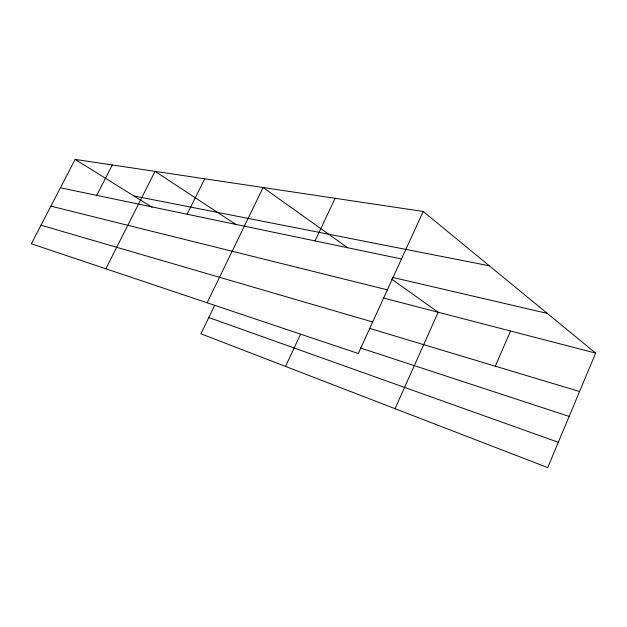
<?xml version="1.0" encoding="UTF-8"?>
<svg xmlns="http://www.w3.org/2000/svg" width="627" height="627" viewBox="0 0 627 627"><rect width="100%" height="100%" fill="white"/><g stroke="black" fill="none" stroke-linecap="round" stroke-linejoin="round"><path stroke-width="0.94" d="M423.194 211.464L358.268 353.51L31.35 243.785L75.154 159.407L423.194 211.464L595.65 353.111L547.708 467.593L200.938 333.783L214.74 305.263M495.291 366.176L510.55 331.025M395.041 408.686L438.171 312.23L391.64 279.086M285.52 366.419L300.56 334.269M314.997 240.917L335.139 198.297M207.137 302.786L263.097 187.52L347.813 247.861M187.105 214.23L204.684 178.781M105.845 268.795L155.034 171.351L236.324 224.748M96.723 195.365L112.304 164.964M133.864 195.945L489.358 265.809M60.419 187.794L401.492 258.959M392.424 277.377L547.285 313.39M50.881 206.158L387.376 289.846M383.254 297.974L595.65 353.111M40.998 225.195L372.681 321.988M369.381 328.321L579.567 391.514M360.407 347.961L569.144 416.422M208.799 317.536L558.312 442.286M75.154 159.407L152.087 207.278"/></g></svg>
